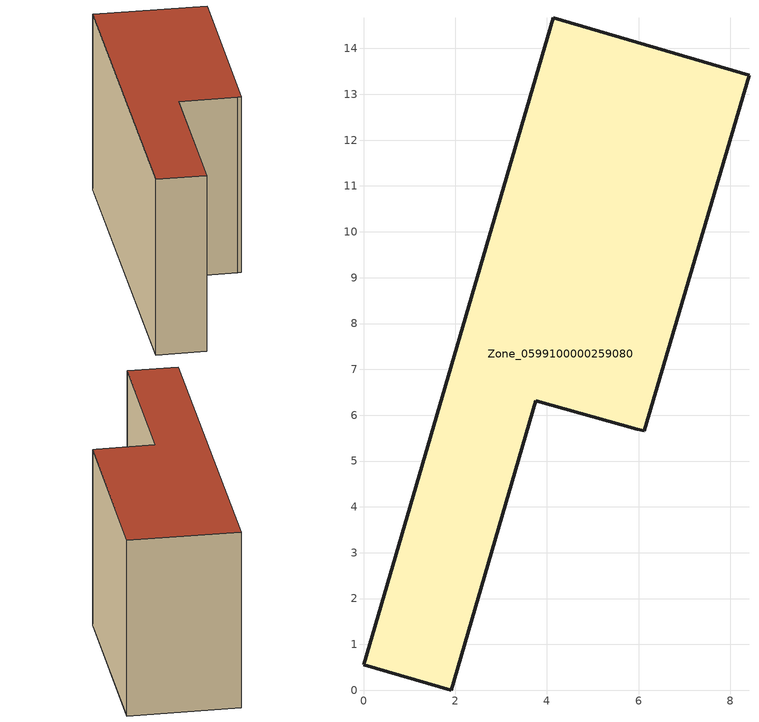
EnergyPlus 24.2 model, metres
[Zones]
Zone_0599100000259080
 floor ground (C_G): 0,0.56 4.14,14.67 8.41,13.42 6.12,5.67 5.97,5.7 3.76,6.32 1.91,0 z0
 wall outside (C_F): 4.14,14.67 0,0.56 1.91,0 3.76,6.32 5.97,5.7 6.12,5.67 8.41,13.42 4.14,14.67 z0:7.48
 roof outside (C_R): 3.76,6.32 5.97,5.7 6.12,5.67 8.41,13.42 4.14,14.67 0,0.56 1.91,0 z7.48
[BUILDING]
Pand.0599100000259080: North Axis=0; Terrain=City; Loads Convergence Tolerance Value=0.04; Temperature Convergence Tolerance Value=0.4; Solar Distribution=FullExterior; Maximum Number of Warmup Days=25; Minimum Number of Warmup Days=1
[Site:Location]
Rotterdam.The.Hague.AP_ZH_NLD Design_Conditions: Latitude=51.96; Longitude=4.45; Time Zone=1; Elevation=-4.5
[SITE:GROUNDTEMPERATURE:BUILDINGSURFACE]
18, 18, 18, 18, 18, 18, 18, 18, 18, 18, 18, 18
[MATERIAL] Thermal Absorptance=0.9; Solar Absorptance=0.7; Visible Absorptance=0.7
Name | Roughness | Thickness | Conductivity | Density | Specific Heat
G.TI.1946 | MediumSmooth | 0.15 | 1 | 540 | 1210
F.TI.1946 | Rough | 0.3 | 0.857143 | 1920 | 840
R.TI.1946 | MediumRough | 0.2 | 0.1 | 1500 | 1000
[CONSTRUCTION]
C_G: G.TI.1946
C_F: F.TI.1946
C_R: R.TI.1946
[ZONE]
Zone_0599100000259080: Type=1; Multiplier=1; Ceiling Height=Autocalculate; Volume=Autocalculate; Floor Area=autocalculate; Part of Total Floor Area=Yes
[ZONEINFILTRATION:DESIGNFLOWRATE]
Infil_Zone_0599100000259080: Zone or ZoneList or Space or SpaceList=Zone_0599100000259080; Schedule=AlwaysOn; Design Flow Rate Calculation Method=Flow/Area; Flow Rate per Floor Area=0.003; Constant Term Coefficient=1; Temperature Term Coefficient=0; Velocity Term Coefficient=0; Velocity Squared Term Coefficient=0
[HVACTEMPLATE:ZONE:IDEALLOADSAIRSYSTEM]
Zone_0599100000259080: Maximum Heating Supply Air Temperature=50; Minimum Cooling Supply Air Temperature=13; Maximum Heating Supply Air Humidity Ratio=0.0156; Minimum Cooling Supply Air Humidity Ratio=0.0077; Heating Limit=NoLimit; Cooling Limit=NoLimit; Dehumidification Control Type=ConstantSensibleHeatRatio; Cooling Sensible Heat Ratio=0.7; Dehumidification Setpoint=60; Humidification Control Type=None; Humidification Setpoint=30; Outdoor Air Method=None; Outdoor Air Flow Rate per Person=0.00944; Outdoor Air Flow Rate per Zone Floor Area=0; Outdoor Air Flow Rate per Zone=0; Demand Controlled Ventilation Type=None; Outdoor Air Economizer Type=NoEconomizer; Heat Recovery Type=None; Sensible Heat Recovery Effectiveness=0.7; Latent Heat Recovery Effectiveness=0.65
[ZONECONTROL:THERMOSTAT]
ThermostatControl_Zone_0599100000259080: Zone or ZoneList=Zone_0599100000259080; Control Type Schedule=DualSetpointControlType; Control 1=Thermostat_Zone_0599100000259080; Temperature Difference Between Cutout And Setpoint=0
[THERMOSTATSETPOINT:DUALSETPOINT]
Thermostat_Zone_0599100000259080: Heating Setpoint Temperature Schedule=HeatingSetpoint_Zone_0599100000259080; Cooling Setpoint Temperature Schedule=CoolingSetpoint_Zone_0599100000259080
[SCHEDULE:COMPACT]
HeatingSetpoint_Zone_0599100000259080: Through: 12/31, For: AllDays, Until: 24:00, 21
CoolingSetpoint_Zone_0599100000259080: Through: 12/31, For: AllDays, Until: 24:00, 24
DualSetpointControlType: Through: 12/31, For: AllDays, Until: 24:00, 4
AlwaysOn: Through: 12/31, For: AllDays, Until: 24:00, 1
